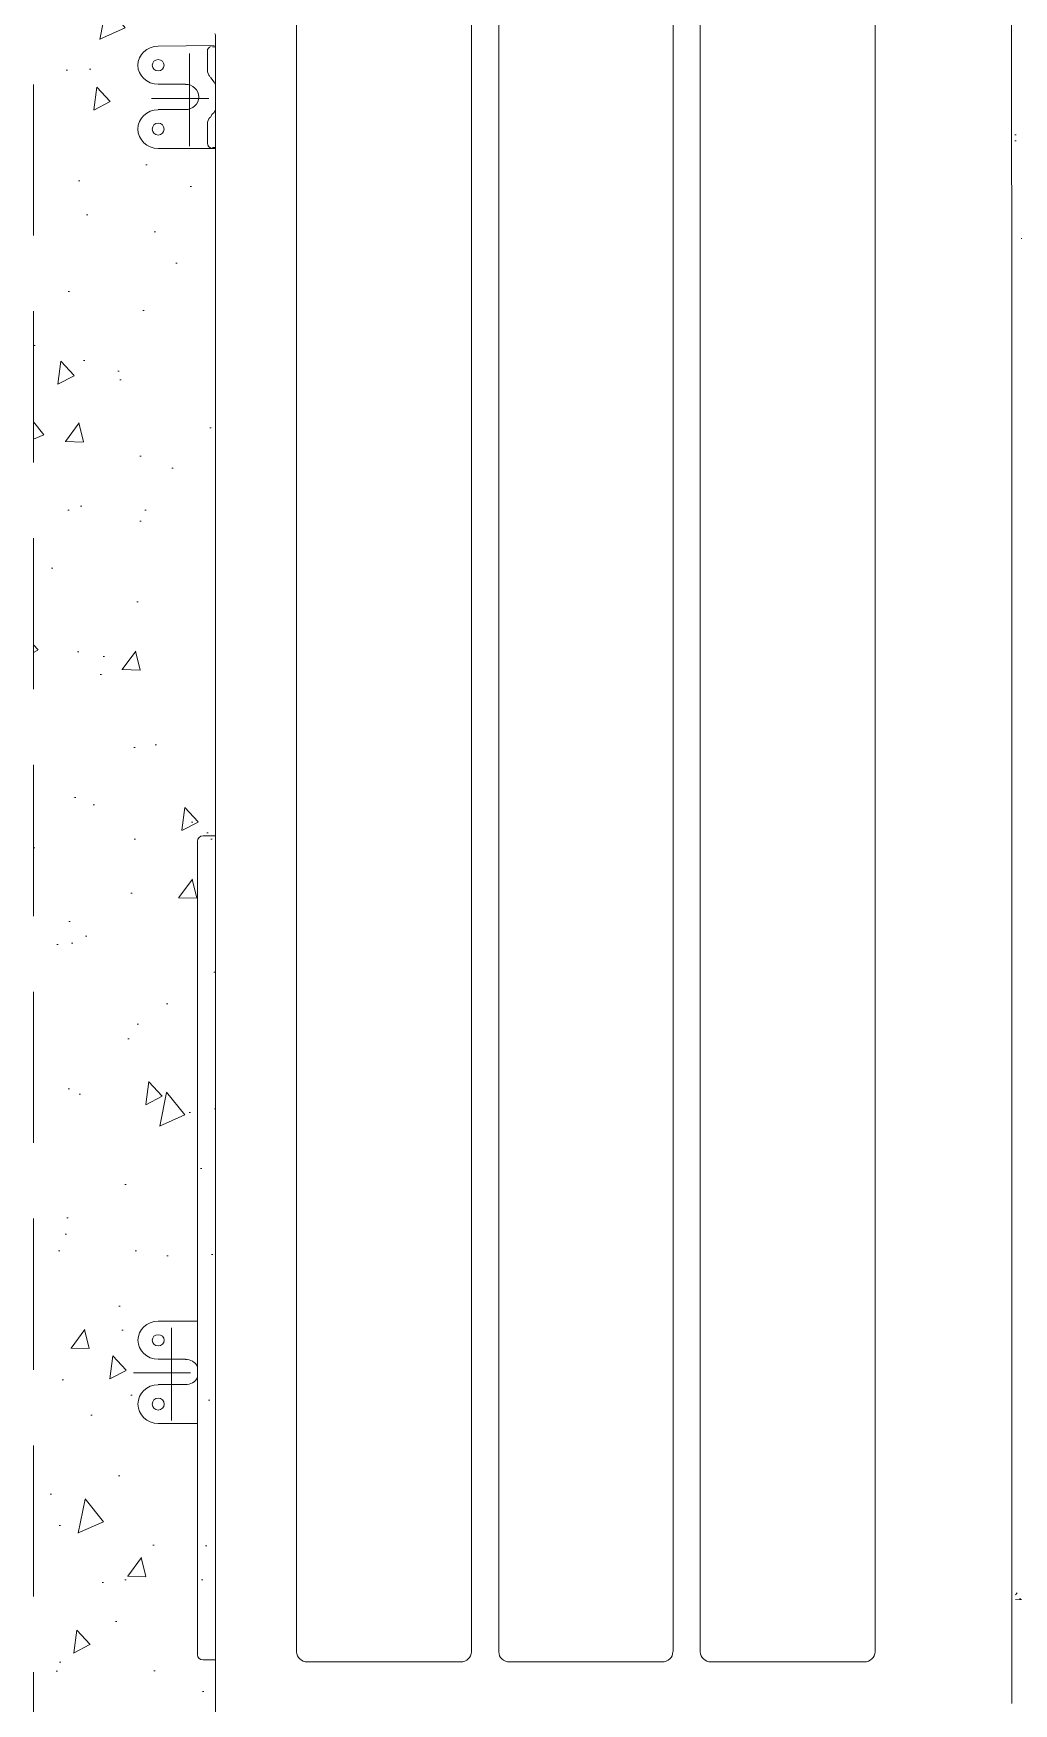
# Model space of a CAD drawing. Header units: millimetres. Extents: x -44713 to 26888, y -13000 to 43000.
# Drawn here: x 4200 to 4605, y 16532 to 17222 of the extents above; entities that cross this region are included whole.
import ezdxf

# ---------------------------------------------------------------- set-up
doc = ezdxf.new("R2010")
doc.units = ezdxf.units.MM
doc.header["$MEASUREMENT"] = 0
doc.linetypes.add('1735 X DT-5BR-RFP$0$DASH2', pattern=[0.375, 0.25, -0.125])
doc.layers.add('00-First Floor Projection', color=1, linetype='Continuous')
doc.layers.add('1735 X DT-5BR-RFP$0$0-MEP', color=251, linetype='Continuous', lineweight=20)
doc.styles.add('1735 X DT-5BR-RFP$0$ARIAL', font='swiss.ttf')
doc.dimstyles.new('1735 X DT-5BR-RFP$0$A&B DIM', dxfattribs={"dimtxt": 250, "dimasz": 250, "dimexe": 100, "dimexo": 100, "dimgap": 0, "dimtad": 0, "dimdec": 0, "dimzin": 12, "dimdsep": 46, "dimtxsty": '1735 X DT-5BR-RFP$0$ARIAL', "dimcen": 0, "dimdle": 100, "dimclrd": 11, "dimclre": 11, "dimclrt": 7, "dimadec": 0, "dimazin": 0, "dimtfac": 1, "dimtdec": 0, "dimtmove": 1, "dimatfit": 2, "dimfxl": 1, "dimtvp": 0.75, "dimtolj": 1, "dimtzin": 12, "dimlwd": 18, "dimlwe": 18, "dimarcsym": 0})

# ---------------------------------------------------------------- blocks, each defined once
blk = doc.blocks.new('1735 X DT-5BR-RFP$0$CU')
at = {"lineweight": 9, "ltscale": 0.1}
h = blk.add_hatch(dxfattribs=at)
h.set_pattern_fill('AR-CONC', color=256, scale=0.5, angle=32.50812)
h.set_pattern_definition([(82.508, (0, 0), (81.1025, 42.234), [9.525, -104.775]), (27.508, (0, 0), (-66.1995, 71.09), [7.62, -83.82]), (132.96, (6.76, 3.52), (14.903, 113.324), [8.095, -89.045]), (78.692, (-13.65, 21.42), (125.6, 55.114), [14.287, -157.162]), (129.144, (-3.18, 26.01), (33.618, 168.122), [12.143, -133.568]), (23.692, (-13.65, 21.42), (33.618, 168.122), [11.43, -125.73]), (53.508, (0.47, 22.89), (91.409, -2.3807), [9.525, -104.775]), (358.508, (0.47, 22.89), (-23.434, 94.271), [7.62, -83.82]), (103.96, (8.09, 22.69), (67.975, 91.8904), [8.095, -89.045]), (70.008, (0, 0), (-21.4184, 36.4832), [0, -82.804, 0, -85.09, 0, -84.1375]), (40.008, (0, 0), (1.2555, 60.197), [0, -48.514, 0, -80.899, 0, -32.0675]), (0.008, (-23.884, -15.22), (58.7122, 34.0189), [0, -31.75, 0, -99.06, 0, -131.445]), (350.008, (-34.594, -22.045), (55.6275, 50.525), [0, -41.275, 0, -65.786, 0, -93.345])])
h.paths.add_polyline_path([(-395.23, -112.03), (-371.2, -128.79), (-295.85, -128.46), (-272.91, -112.05), (-273.53, -112.08), (-274.15, -112.13), (-274.77, -112.2), (-275.38, -112.29), (-275.99, -112.4), (-276.6, -112.52), (-277.2, -112.67), (-277.8, -112.83), (-278.39, -113.01), (-278.98, -113.2), (-279.56, -113.41), (-280.14, -113.64), (-280.7, -113.89), (-281.26, -114.15), (-281.81, -114.42), (-282.35, -114.71), (-282.89, -115.02), (-283.41, -115.34), (-283.92, -115.67), (-284.42, -116.02), (-284.91, -116.38), (-285.39, -116.76), (-285.86, -117.15), (-286.31, -117.55), (-286.75, -117.96), (-287.18, -118.39), (-287.59, -118.82), (-287.99, -119.27), (-288.37, -119.73), (-288.74, -120.2), (-289.09, -120.68), (-289.43, -121.18), (-289.74, -121.68), (-289.78, -121.73), (-290.61, -122.99), (-291.05, -123.77), (-291.54, -124.52), (-292.08, -125.23), (-292.66, -125.91), (-293.29, -126.54), (-293.95, -127.13), (-294.65, -127.67), (-295.39, -128.17), (-296.16, -128.63), (-296.96, -129.03), (-297.78, -129.39), (-298.64, -129.7), (-299.51, -129.95), (-300.4, -130.15), (-301.31, -130.3), (-302.24, -130.38), (-303.18, -130.41), (-364.62, -130.41), (-365.19, -130.4), (-365.76, -130.37), (-366.32, -130.32), (-366.87, -130.24), (-367.43, -130.14), (-367.97, -130.02), (-368.52, -129.87), (-369.05, -129.71), (-369.58, -129.52), (-370.11, -129.31), (-370.62, -129.08), (-371.13, -128.82), (-371.63, -128.54), (-372.12, -128.24), (-372.61, -127.92), (-373.08, -127.58), (-373.55, -127.21), (-374.01, -126.82), (-374.45, -126.41), (-374.89, -125.97), (-375.32, -125.51), (-375.73, -125.03), (-376.14, -124.53), (-376.53, -124.01), (-376.91, -123.46), (-377.27, -122.89), (-377.63, -122.29), (-377.97, -121.68), (-378.31, -121.18), (-378.67, -120.68), (-379.04, -120.2), (-379.42, -119.73), (-379.82, -119.26), (-380.23, -118.81), (-380.66, -118.37), (-381.09, -117.94), (-381.54, -117.52), (-382, -117.11), (-382.48, -116.72), (-382.96, -116.34), (-383.46, -115.97), (-383.96, -115.62), (-384.48, -115.28), (-385, -114.96), (-385.54, -114.65), (-386.08, -114.35), (-386.64, -114.08), (-387.2, -113.81), (-387.77, -113.57), (-388.35, -113.34), (-388.93, -113.13), (-389.53, -112.93), (-390.13, -112.76), (-390.73, -112.6), (-391.35, -112.46), (-391.97, -112.34), (-392.59, -112.24), (-393.22, -112.16), (-393.86, -112.11), (-394.5, -112.07), (-395.14, -112.05)], flags=16)
h.paths.add_polyline_path([(-325.28, 818.51), (-321.14, 819.39), (-317.01, 820.16), (-312.9, 820.81), (-308.79, 821.36), (-304.69, 821.79), (-300.59, 822.12), (-296.5, 822.33), (-292.41, 822.43), (-288.33, 822.43), (-284.24, 822.31), (-280.15, 822.09), (-276.05, 821.76), (-271.95, 821.33), (-267.84, 820.78), (-263.71, 820.13), (-259.58, 819.38), (-255.44, 818.51), (-254.19, 818.21), (-252.88, 817.74), (-252.64, 817.65), (-251.8, 817.34), (-250.98, 817), (-250.18, 816.61), (-249.41, 816.18), (-248.65, 815.72), (-247.93, 815.22), (-247.23, 814.69), (-246.55, 814.13), (-245.92, 813.54), (-245.13, 812.72), (-244.41, 811.86), (-243.76, 810.95), (-243.17, 810.01), (-242.65, 809.03), (-242.22, 808.01), (-241.86, 806.97), (-241.59, 805.9), (-241.41, 804.82), (-241.41, 803.34), (-240.78, 791.33), (-240.6, 790.82), (-338.39, 790.82), (-340.26, 790.82), (-339.94, 791.49), (-339.63, 803.34), (-339.63, 804.59), (-339.63, 804.82), (-339.39, 805.89), (-339.1, 806.93), (-338.76, 807.93), (-338.36, 808.89), (-337.92, 809.81), (-337.42, 810.69), (-336.86, 811.52), (-336.26, 812.32), (-335.6, 813.08), (-334.89, 813.79), (-334.13, 814.47), (-333.31, 815.1), (-332.44, 815.69), (-331.51, 816.24), (-330.53, 816.75), (-329.49, 817.22), (-328.4, 817.65), (-326.85, 818.21), (-325.53, 818.47)], flags=16)
h.paths.add_polyline_path([(-312.9, 820.81), (-317.01, 820.16), (-321.14, 819.39), (-325.28, 818.51), (-325.53, 818.47), (-326.85, 818.21), (-328.4, 817.65), (-329.49, 817.22), (-330.53, 816.75), (-331.51, 816.24), (-332.44, 815.69), (-333.31, 815.1), (-334.13, 814.47), (-334.89, 813.79), (-335.6, 813.08), (-336.26, 812.32), (-336.86, 811.52), (-337.42, 810.69), (-337.92, 809.81), (-338.36, 808.89), (-338.76, 807.93), (-339.1, 806.93), (-339.39, 805.89), (-339.63, 804.82), (-339.63, 803.34), (-339.94, 791.49), (-340.18, 790.97), (-340.6, 790.82), (-361.05, 790.82), (-362.08, 790.82), (-359.27, 859.35), (-359.18, 859.86), (-358.95, 860.33), (-358.61, 860.73), (-358.18, 861.04), (-357.67, 861.24), (-357.13, 861.32), (-327.8, 861.62), (-298.47, 861.39), (-291.14, 860.79), (-283.97, 859.24), (-277.1, 856.76), (-270.66, 853.42), (-264.79, 849.27), (-259.59, 844.39), (-256.43, 840.58), (-253.76, 836.46), (-251.58, 832.08), (-249.25, 826.02), (-247.36, 819.83), (-245.92, 813.54), (-246.55, 814.13), (-247.23, 814.69), (-247.93, 815.22), (-248.65, 815.72), (-249.41, 816.18), (-250.18, 816.61), (-250.98, 817), (-251.8, 817.34), (-252.64, 817.65), (-252.88, 817.74), (-254.19, 818.21), (-255.44, 818.51), (-259.58, 819.38), (-263.71, 820.13), (-267.84, 820.78), (-271.95, 821.33), (-276.05, 821.76), (-280.15, 822.09), (-284.24, 822.31), (-288.33, 822.43), (-292.41, 822.43), (-296.5, 822.33), (-300.59, 822.12), (-304.69, 821.79), (-308.79, 821.36)], flags=16)
h.paths.add_polyline_path([(-134.81, -41.44), (-156.32, -41.44), (-156.32, 470.93), (-134.81, 470.93)], flags=16)
h.paths.add_polyline_path([(-156.33, 555.5), (-156.33, 597.8), (-119.53, 597.77), (-119.53, 555.48)], flags=16)
h.paths.add_polyline_path([(-519.04, 555.5), (-519.04, 597.72), (-486.92, 597.72), (-486.92, 555.5)], flags=16)
h.paths.add_polyline_path([(-494.41, 28.52), (-519.04, 28.52), (-519.04, 70.75), (-494.41, 70.75)], flags=16)
h.paths.add_polyline_path([(-369.95, -130.41), (-300.04, -130.08), (-340.63, -130.41)], flags=16)
h.paths.add_polyline_path([(-562.23, 863.22), (-562.23, -186.78), (-81.92, -186.78), (-81.92, 863.22)])
h.paths.add_polyline_path([(-398.55, -111.76), (-369.95, -130.41), (-300.04, -130.08), (-271.31, -111.76), (-156.32, -111.76), (-156.32, 790.82), (-486.92, 790.82), (-486.92, -111.76)], flags=16)
at = {"linetype": '1735 X DT-5BR-RFP$0$DASH2', "lineweight": 9, "ltscale": 250}
blk.add_lwpolyline([(-81.92, 863.22), (-562.23, 863.22), (-562.23, -186.78), (-81.92, -186.78)], close=True, dxfattribs=at)
at = {"lineweight": 20}
for points in [[(-157.88, 313.15), (-157.88, 313.15), (-157.98, 767.77), (-157.98, 767.77)], [(-487.25, 603.02), (-487.09, 602.87), (-486.99, 602.64), (-486.99, 602.43)], [(-486.92, 313.15), (-486.92, 313.15), (-486.92, 602.45), (-486.92, 602.45)], [(-497.73, 556.44), (-497.73, 556.44), (-497.73, 594.79), (-497.73, 594.79)], [(-490.34, 595.72), (-490.34, 596.61), (-489.72, 597.41), (-488.79, 597.64)], [(-490.34, 595.74), (-490.34, 595.74), (-490.34, 587.88), (-490.34, 587.88)], [(-486.92, 597.51), (-486.92, 597.51), (-488.16, 597.51), (-488.16, 597.51)], [(-489.25, 585.19), (-489.97, 585.93), (-490.34, 586.87), (-490.34, 587.84)], [(-499.43, 581.98), (-496.34, 581.98), (-493.85, 579.64), (-493.85, 576.76)], [(-493.85, 576.76), (-493.85, 573.88), (-496.34, 571.54), (-499.43, 571.54)], [(-490.34, 565.53), (-490.34, 566.55), (-489.97, 567.53), (-489.25, 568.29)], [(-490.34, 565.42), (-490.34, 565.42), (-490.34, 557.83), (-490.34, 557.83)], [(-488.2, 555.5), (-489.39, 555.5), (-490.34, 556.47), (-490.34, 557.66)], [(-488.16, 555.81), (-488.16, 555.81), (-486.92, 555.81), (-486.92, 555.81)], [(-486.92, 313.15), (-486.92, 313.15), (-486.92, -95.7), (-486.92, -95.7)], [(-157.88, 313.15), (-157.88, 313.15), (-157.88, -87.26), (-157.88, -87.26)], [(-494.41, 269.24), (-494.41, 270.42), (-493.37, 271.38), (-492.11, 271.38)], [(-494.41, -67.14), (-494.41, -67.14), (-494.41, 269.42), (-494.41, 269.42)], [(-486.92, 271.44), (-486.92, 271.44), (-491.93, 271.44), (-491.93, 271.44)], [(-499.43, 54.99), (-497.31, 54.99), (-495.35, 53.85), (-494.41, 52.06)], [(-494.4, 47.49), (-495.35, 45.7), (-497.29, 44.57), (-499.42, 44.57)], [(-492.11, -69.18), (-493.37, -69.18), (-494.41, -68.28), (-494.41, -67.17)], [(-486.92, -69.18), (-486.92, -69.18), (-491.93, -69.18), (-491.93, -69.18)]]:
    blk.add_open_spline(points, degree=3, dxfattribs=at)
at = {"lineweight": 5, "ltscale": 100}
for points in [[(-453.43, 313.15), (-453.43, 313.15), (-453.43, 692), (-453.43, 692)], [(-381.11, 313.15), (-381.11, 313.15), (-381.11, 692), (-381.11, 692)], [(-369.88, 313.15), (-369.88, 313.15), (-369.88, 692), (-369.88, 692)], [(-297.83, 313.15), (-297.83, 313.15), (-297.83, 692), (-297.83, 692)], [(-286.63, 313.15), (-286.63, 313.15), (-286.63, 692), (-286.63, 692)], [(-214.29, 313.15), (-214.29, 313.15), (-214.29, 692), (-214.29, 692)], [(-453.43, 313.15), (-453.43, 313.15), (-453.43, -65.68), (-453.43, -65.68)], [(-381.11, 313.15), (-381.11, 313.15), (-381.11, -65.68), (-381.11, -65.68)], [(-369.88, 313.15), (-369.88, 313.15), (-369.88, -65.68), (-369.88, -65.68)], [(-297.83, 313.15), (-297.83, 313.15), (-297.83, -65.68), (-297.83, -65.68)], [(-286.63, 313.15), (-286.63, 313.15), (-286.63, -65.68), (-286.63, -65.68)], [(-214.29, 313.15), (-214.29, 313.15), (-214.29, -65.68), (-214.29, -65.68)], [(-448.96, -70.06), (-451.42, -70.06), (-453.43, -68.18), (-453.43, -65.86)], [(-381.18, -65.86), (-381.18, -68.18), (-383.19, -70.06), (-385.65, -70.06)], [(-365.39, -70.06), (-367.88, -70.06), (-369.88, -68.18), (-369.88, -65.86)], [(-297.93, -65.86), (-297.93, -68.18), (-299.92, -70.06), (-302.4, -70.06)], [(-282.14, -70.06), (-284.62, -70.06), (-286.63, -68.18), (-286.63, -65.86)], [(-214.35, -65.86), (-214.35, -68.18), (-216.37, -70.06), (-218.84, -70.06)], [(-385.78, -70.06), (-385.78, -70.06), (-448.76, -70.06), (-448.76, -70.06)], [(-302.22, -70.06), (-302.22, -70.06), (-365.5, -70.06), (-365.5, -70.06)], [(-281.96, -70.06), (-281.96, -70.06), (-218.96, -70.06), (-218.96, -70.06)]]:
    blk.add_open_spline(points, degree=3, dxfattribs=at)
at = {"lineweight": 5}
for points in [[(-519.04, 589.88), (-519.04, 594.22), (-515.28, 597.72), (-510.65, 597.72)], [(-510.61, 597.8), (-510.61, 597.8), (-487.55, 598.08), (-487.55, 598.08)], [(-510.65, 582.05), (-515.28, 582.05), (-519.04, 585.55), (-519.04, 589.88)], [(-510.61, 582.05), (-510.61, 582.05), (-499.39, 582.05), (-499.39, 582.05)], [(-513.39, 576.09), (-513.39, 576.09), (-489.77, 576.09), (-489.77, 576.09)], [(-519.04, 563.49), (-519.04, 567.9), (-515.28, 571.48), (-510.65, 571.48)], [(-510.61, 571.54), (-510.61, 571.54), (-499.39, 571.54), (-499.39, 571.54)], [(-510.65, 555.5), (-515.28, 555.5), (-519.04, 559.09), (-519.04, 563.49)], [(-510.61, 555.5), (-510.61, 555.5), (-486.92, 555.5), (-486.92, 555.5)], [(-519.03, 62.9), (-519.03, 67.25), (-515.27, 70.75), (-510.65, 70.75)], [(-510.61, 70.82), (-510.61, 70.82), (-494.4, 70.82), (-494.4, 70.82)], [(-510.65, 55.07), (-515.27, 55.07), (-519.03, 58.58), (-519.03, 62.9)], [(-505.22, 29.75), (-505.22, 29.75), (-505.22, 68.1), (-505.22, 68.1)], [(-520.88, 49.39), (-520.88, 49.39), (-497.25, 49.39), (-497.25, 49.39)], [(-510.61, 55.07), (-510.61, 55.07), (-499.38, 55.07), (-499.38, 55.07)], [(-519.03, 36.51), (-519.03, 40.92), (-515.27, 44.5), (-510.65, 44.5)], [(-510.61, 44.57), (-510.61, 44.57), (-499.38, 44.57), (-499.38, 44.57)], [(-510.65, 28.52), (-515.27, 28.52), (-519.03, 32.1), (-519.03, 36.51)], [(-510.61, 28.52), (-510.61, 28.52), (-494.4, 28.52), (-494.4, 28.52)]]:
    blk.add_open_spline(points, degree=3, dxfattribs=at)
for points in [[(-510.65, 592.19), (-509.3, 592.19), (-508.2, 591.16), (-508.2, 589.88), (-508.2, 589.88), (-508.2, 588.61), (-509.3, 587.58), (-510.65, 587.58), (-510.65, 587.58), (-512.02, 587.58), (-513.11, 588.61), (-513.11, 589.88), (-513.11, 589.88), (-513.11, 591.16), (-512.02, 592.19), (-510.65, 592.19)], [(-510.65, 565.94), (-509.3, 565.94), (-508.2, 564.85), (-508.2, 563.49), (-508.2, 563.49), (-508.2, 562.14), (-509.3, 561.04), (-510.65, 561.04), (-510.65, 561.04), (-512.02, 561.04), (-513.11, 562.14), (-513.11, 563.49), (-513.11, 563.49), (-513.11, 564.85), (-512.02, 565.94), (-510.65, 565.94)], [(-510.65, 65.21), (-509.28, 65.21), (-508.19, 64.17), (-508.19, 62.9), (-508.19, 62.9), (-508.19, 61.64), (-509.28, 60.61), (-510.65, 60.61), (-510.65, 60.61), (-512, 60.61), (-513.11, 61.64), (-513.11, 62.9), (-513.11, 62.9), (-513.11, 64.17), (-512, 65.21), (-510.65, 65.21)], [(-510.65, 38.96), (-509.28, 38.96), (-508.19, 37.86), (-508.19, 36.51), (-508.19, 36.51), (-508.19, 35.16), (-509.28, 34.07), (-510.65, 34.07), (-510.65, 34.07), (-512, 34.07), (-513.11, 35.16), (-513.11, 36.51), (-513.11, 36.51), (-513.11, 37.86), (-512, 38.96), (-510.65, 38.96)]]:
    blk.add_open_spline(points, degree=3, knots=[0, 0, 0, 0, 0.25, 0.25, 0.25, 0.25, 0.5, 0.5, 0.5, 0.5, 0.75, 0.75, 0.75, 0.75, 1, 1, 1, 1], dxfattribs=at)
at = {"lineweight": 20}
for points in [[(-489.1, 584.96), (-489.1, 584.96), (-488.48, 584.09), (-488.48, 584.09), (-488.48, 584.09), (-488.48, 584.09), (-487.55, 582.92), (-487.55, 582.92), (-487.55, 582.92), (-487.55, 582.92), (-486.92, 581.75), (-486.92, 581.75)], [(-486.92, 571.54), (-486.92, 571.54), (-487.55, 570.38), (-487.55, 570.38), (-487.55, 570.38), (-487.55, 570.38), (-488.48, 569.5), (-488.48, 569.5), (-488.48, 569.5), (-488.48, 569.5), (-489.1, 568.34), (-489.1, 568.34)]]:
    blk.add_open_spline(points, degree=3, knots=[0, 0, 0, 0, 0.333333, 0.333333, 0.333333, 0.333333, 0.666667, 0.666667, 0.666667, 0.666667, 1, 1, 1, 1], dxfattribs=at)
blk = doc.blocks.new('1735 X DT-5BR-RFP$0$_Open90')
at = {"color": 0, "linetype": 'ByBlock', "lineweight": -2}
for p, q in [((-0.5, 0.5), (0, 0)), ((0, 0), (-1, 0)), ((0, 0), (-0.5, -0.5))]:
    blk.add_line(p, q, dxfattribs=at)
blk = doc.blocks.new('1735 X DT-5BR-RFP')
at = {"layer": '1735 X DT-5BR-RFP$0$0-MEP', "extrusion": (0, 0, -1), "xscale": -1, "zscale": -1}
blk.add_blockref('1735 X DT-5BR-RFP$0$CU', (-4762.23, 16618.78), dxfattribs=at)
at = {"layer": '1735 X DT-5BR-RFP$0$0-MEP', "color": 253, "lineweight": 0}
blk.add_leader([(4379.9, 16036.41), (8431.22, 19532.92)], dimstyle='1735 X DT-5BR-RFP$0$A&B DIM', override={"dimasz": 300, "dimclrd": 256, "dimldrblk": '1735 X DT-5BR-RFP$0$_Open90'}, dxfattribs=at)

msp = doc.modelspace()

# ---------------------------------------------------------------- block references
at = {"layer": '00-First Floor Projection'}
msp.add_blockref('1735 X DT-5BR-RFP', (0, 0), dxfattribs=at)

doc.saveas('drawing.dxf')
